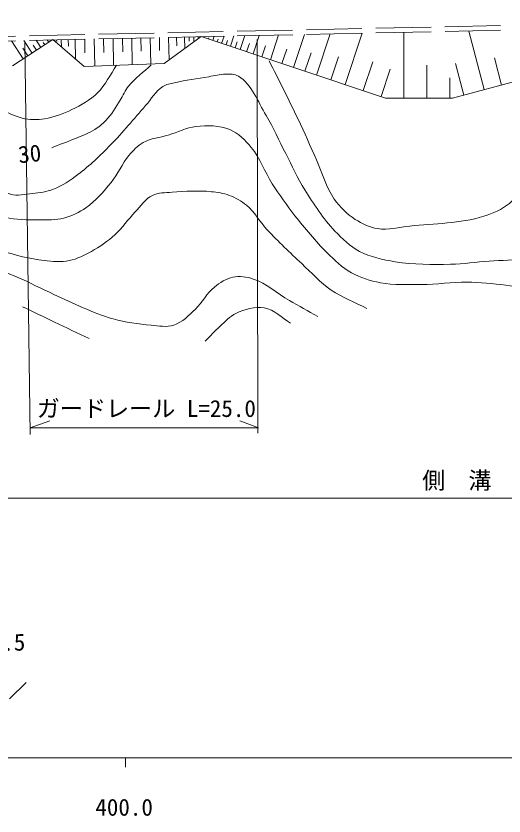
# Model space of a CAD drawing. Units: millimetres, scale not verified. Extents: x 40000 to 680000, y 20000 to 380000.
# Drawn here: x 456140 to 508964, y 198715 to 285279 of the extents above; entities that cross this region are included whole.
import ezdxf
from ezdxf.enums import TextEntityAlignment as Align

# ---------------------------------------------------------------- set-up
doc = ezdxf.new("R2010")
doc.units = ezdxf.units.MM
doc.header["$LTSCALE"] = 1000
doc.linetypes.add('DASHED', pattern=[7.5, 6, -1.5])
for name, color, linetype, lineweight in [('M-BGD', 7, 'Continuous', 13), ('M-BGD-EXST', 7, 'Continuous', 13), ('M-BGD-HTXT', 7, 'Continuous', 13), ('M-STR-HTXT', 7, 'Continuous', 13)]:
    doc.layers.add(name, color=color, linetype=linetype, lineweight=lineweight)
doc.styles.add('ＭＳ ゴシック', font='')
doc.styles.get('ＭＳ ゴシック').set_extended_font_data('MS Gothic')

msp = doc.modelspace()

# ---------------------------------------------------------------- linework, layer by layer
at = {"layer": 'M-BGD', "linetype": 'DASHED'}
for p, q in [((442591, 282817), (556506, 285279)), ((442602, 282317), (556516, 284779))]:
    msp.add_line(p, q, dxfattribs=at)
at = {"layer": 'M-BGD'}
for p, q in [((532860, 284189), (503383, 276403)), ((476504, 282945), (476544, 283065)), ((477453, 282629), (477605, 283086)), ((478402, 282313), (478666, 283107)), ((479350, 281997), (479727, 283128)), ((480405, 281645), (480907, 283152)), ((481809, 281177), (482478, 283183)), ((483679, 280554), (484570, 283225)), ((486169, 279724), (487355, 283281)), ((488659, 278894), (490139, 283336)), ((491768, 277857), (493618, 283406)), ((498133, 276403), (498133, 283496)), ((506817, 277310), (505146, 283636)), ((456931, 280647), (455665, 282599)), ((460132, 282725), (455774, 279897)), ((457885, 281266), (457001, 282628)), ((458838, 281885), (458337, 282657)), ((459258, 282157), (459091, 282413)), ((459677, 282429), (459513, 282683)), ((463526, 279797), (460132, 282725)), ((460542, 282705), (460546, 282535)), ((461042, 282716), (461059, 281925)), ((461792, 282732), (461807, 281999)), ((462541, 282748), (462587, 280607)), ((463574, 282770), (463606, 281286)), ((464607, 282793), (464671, 279841)), ((465628, 282815), (465660, 281347)), ((466649, 282837), (466712, 279919)), ((467658, 282859), (467690, 281408)), ((468668, 282880), (468730, 279997)), ((469665, 282902), (469696, 281469)), ((470662, 282924), (470724, 280074)), ((471660, 282945), (471690, 281529)), ((476168, 283057), (472176, 280130)), ((472657, 282967), (472710, 280516)), ((473515, 282985), (473535, 282056)), ((474373, 283004), (474401, 281736)), ((474873, 283015), (474883, 282553)), ((475373, 283025), (475385, 282448)), ((475873, 283036), (475875, 282920)), ((496130, 276403), (476168, 283057)), ((476979, 282787), (477027, 282931)), ((477927, 282471), (478032, 282784)), ((478876, 282155), (479036, 282636)), ((479878, 281821), (480098, 282481)), ((481107, 281411), (481400, 282289)), ((457408, 280957), (456870, 281785)), ((458361, 281576), (458015, 282109)), ((482744, 280865), (483134, 282035)), ((484924, 280139), (485443, 281696)), ((487414, 279309), (488080, 281309)), ((490213, 278376), (491046, 280873)), ((508709, 277810), (507934, 280743)), ((472176, 280130), (463526, 279797)), ((493710, 277210), (494750, 280329)), ((500615, 276403), (500615, 279974)), ((504603, 276726), (503697, 280157)), ((495652, 276563), (496634, 279510)), ((503097, 276403), (503097, 278602)), ((503383, 276403), (496130, 276403))]:
    msp.add_line(p, q, dxfattribs=at)
for points, knots in [([(531117, 283702), (530674, 282704), (530324, 281659), (529786, 280708), (529253, 279765), (528603, 278890), (527923, 278046), (527185, 277129), (526328, 276315), (525528, 275451), (524952, 274829), (524239, 274312), (523798, 273588), (523491, 273085), (523332, 272499), (523199, 271925), (522877, 270533), (522966, 269075), (522733, 267666), (522500, 266254), (522189, 264852), (521802, 263474), (521561, 262617), (521396, 261709), (520937, 260946), (520419, 260085), (519631, 259410), (518874, 258750), (518238, 258196), (517504, 257766), (516811, 257286), (516129, 256813), (515524, 256186), (514749, 255889), (514142, 255656), (513468, 255620), (512819, 255622), (511586, 255627), (510384, 256017), (509159, 256155), (507766, 256311), (506369, 256470), (504967, 256487), (503324, 256508), (501687, 256229), (500043, 256221), (498556, 256214), (497047, 256145), (495585, 256421), (494503, 256625), (493420, 256949), (492458, 257486), (491454, 258046), (490620, 258878), (489796, 259681), (488536, 260911), (487425, 262289), (486336, 263674), (485462, 264786), (484639, 265942), (483874, 267134), (483059, 268405), (482586, 269905), (481612, 271060), (480962, 271830), (480215, 272605), (479283, 272989), (478151, 273456), (476842, 273451), (475624, 273322), (474584, 273212), (473630, 272692), (472629, 272390), (471722, 272116), (470727, 272056), (469901, 271592), (469299, 271253), (468819, 270720), (468371, 270195), (467612, 269306), (467180, 268173), (466441, 267267), (465629, 266270), (464765, 265279), (463713, 264539), (462991, 264030), (462172, 263633), (461318, 263408), (460457, 263181), (459546, 263210), (458656, 263208), (457411, 263206), (456152, 263236), (454930, 263474), (454083, 263639), (453230, 263867), (452468, 264273), (451324, 264881), (450426, 265867), (449407, 266668), (448563, 267332), (447828, 268162), (446879, 268664), (446159, 269044), (445324, 269145), (444550, 269396), (443616, 269699), (442687, 270017), (441755, 270328)], [0, 0, 0, 0, 1, 1, 1, 2, 2, 2, 3, 3, 3, 4, 4, 4, 5, 5, 5, 6, 6, 6, 7, 7, 7, 8, 8, 8, 9, 9, 9, 10, 10, 10, 11, 11, 11, 12, 12, 12, 13, 13, 13, 14, 14, 14, 15, 15, 15, 16, 16, 16, 17, 17, 17, 18, 18, 18, 19, 19, 19, 20, 20, 20, 21, 21, 21, 22, 22, 22, 23, 23, 23, 24, 24, 24, 25, 25, 25, 26, 26, 26, 27, 27, 27, 28, 28, 28, 29, 29, 29, 30, 30, 30, 31, 31, 31, 32, 32, 32, 33, 33, 33, 34, 34, 34, 35, 35, 35, 36, 36, 36, 36]), ([(526593, 282371), (526393, 281684), (526287, 280961), (525994, 280308), (525499, 279208), (524824, 278184), (524064, 277248), (523402, 276431), (522536, 275804), (521802, 275052), (521231, 274468), (520613, 273919), (520138, 273255), (519757, 272722), (519381, 272157), (519207, 271525), (518811, 270091), (519051, 268554), (519007, 267067), (518963, 265582), (519274, 264057), (518941, 262609), (518764, 261845), (518433, 261091), (517942, 260480), (517487, 259913), (516896, 259398), (516212, 259149), (514710, 258603), (513018, 259022), (511422, 258949), (510068, 258888), (508715, 258837), (507363, 258750), (505964, 258660), (504572, 258441), (503171, 258417), (501173, 258382), (499153, 258356), (497182, 258683), (495860, 258903), (494507, 259187), (493323, 259814), (492307, 260353), (491451, 261174), (490661, 262010), (489398, 263349), (488375, 264906), (487401, 266468), (486619, 267723), (486021, 269083), (485338, 270394), (484624, 271767), (484011, 273196), (483209, 274520), (482310, 276004), (481694, 277871), (480215, 278778), (479814, 279024), (479288, 278979), (478817, 278978), (478212, 278976), (477618, 278809), (477021, 278712), (475776, 278508), (474520, 278348), (473295, 278046), (472866, 277941), (472402, 277886), (472031, 277647), (471251, 277146), (470786, 276274), (470167, 275584), (468898, 274169), (467713, 272675), (466375, 271326), (465258, 270200), (464122, 269077), (462848, 268132), (462017, 267515), (461151, 266911), (460187, 266535), (459469, 266255), (458689, 266158), (457924, 266069), (457131, 265977), (456298, 265788), (455529, 266003), (454741, 266223), (454116, 266836), (453466, 267333), (452755, 267877), (452076, 268471), (451470, 269130), (450849, 269806), (450433, 270655), (449806, 271326), (449184, 271992), (448544, 272686), (447744, 273122), (446831, 273619), (445772, 273806), (444749, 273987), (443712, 274171), (442648, 274133), (441598, 274206)], [0, 0, 0, 0, 1, 1, 1, 2, 2, 2, 3, 3, 3, 4, 4, 4, 5, 5, 5, 6, 6, 6, 7, 7, 7, 8, 8, 8, 9, 9, 9, 10, 10, 10, 11, 11, 11, 12, 12, 12, 13, 13, 13, 14, 14, 14, 15, 15, 15, 16, 16, 16, 17, 17, 17, 18, 18, 18, 19, 19, 19, 20, 20, 20, 21, 21, 21, 22, 22, 22, 23, 23, 23, 24, 24, 24, 25, 25, 25, 26, 26, 26, 27, 27, 27, 28, 28, 28, 29, 29, 29, 30, 30, 30, 31, 31, 31, 32, 32, 32, 33, 33, 33, 34, 34, 34, 35, 35, 35, 35]), ([(521602, 281107), (520781, 280353), (520058, 279477), (519140, 278845), (518609, 278479), (517974, 278293), (517410, 277980), (516705, 277588), (515942, 277260), (515347, 276715), (514716, 276137), (514248, 275393), (513817, 274653), (513403, 273940), (513079, 273172), (512819, 272390), (512539, 271548), (512442, 270655), (512220, 269795), (512018, 269014), (511927, 268183), (511555, 267466), (511067, 266529), (510382, 265666), (509559, 265004), (508746, 264352), (507759, 263913), (506764, 263607), (504197, 262819), (501450, 262821), (498779, 262543), (497607, 262420), (496416, 262089), (495253, 262276), (494399, 262414), (493580, 262799), (492857, 263274), (491980, 263853), (491199, 264611), (490595, 265470), (489698, 266745), (489309, 268310), (488665, 269729), (488001, 271193), (487358, 272668), (486669, 274120), (485661, 276244), (484584, 278334), (483542, 280442)], [0, 0, 0, 0, 1, 1, 1, 2, 2, 2, 3, 3, 3, 4, 4, 4, 5, 5, 5, 6, 6, 6, 7, 7, 7, 8, 8, 8, 9, 9, 9, 10, 10, 10, 11, 11, 11, 12, 12, 12, 13, 13, 13, 14, 14, 14, 15, 15, 15, 16, 16, 16, 16]), ([(442272, 279616), (443226, 279306), (444151, 278886), (445133, 278684), (445984, 278510), (446883, 278652), (447728, 278452), (448668, 278229), (449545, 277788), (450423, 277387), (451470, 276909), (452453, 276301), (453484, 275790), (454582, 275246), (455619, 274510), (456811, 274226), (457599, 274039), (458439, 274040), (459239, 274160), (460269, 274314), (461263, 274704), (462200, 275158), (463189, 275637), (464175, 276188), (464962, 276954), (465830, 277800), (466337, 278951), (467024, 279949)], [0, 0, 0, 0, 1, 1, 1, 2, 2, 2, 3, 3, 3, 4, 4, 4, 5, 5, 5, 6, 6, 6, 7, 7, 7, 8, 8, 8, 9, 9, 9, 9]), ([(460005, 271032), (460859, 271365), (461723, 271672), (462566, 272031), (463274, 272331), (464009, 272590), (464662, 272995), (465098, 273265), (465508, 273587), (465860, 273960), (466476, 274614), (466935, 275402), (467424, 276156), (467745, 276652), (467952, 277225), (468322, 277686), (469024, 278562), (469963, 279217), (470784, 279982)], [0, 0, 0, 0, 1, 1, 1, 2, 2, 2, 3, 3, 3, 4, 4, 4, 5, 5, 5, 6, 6, 6, 6]), ([(494121, 253626), (492835, 254292), (491454, 254800), (490262, 255622), (489086, 256434), (488111, 257506), (487068, 258484), (485799, 259675), (484528, 260869), (483342, 262143), (482549, 262996), (481976, 264061), (481080, 264805), (480529, 265262), (479886, 265616), (479217, 265869), (478602, 266102), (477941, 266207), (477287, 266269), (475874, 266402), (474443, 266323), (473029, 266202), (472313, 266141), (471543, 266189), (470899, 265869), (470127, 265486), (469634, 264695), (469036, 264073), (468274, 263280), (467660, 262344), (466840, 261611), (466070, 260921), (465216, 260316), (464312, 259814), (463555, 259395), (462765, 258986), (461917, 258816), (461025, 258638), (460092, 258713), (459188, 258816), (457628, 258995), (456085, 259375), (454597, 259881), (453282, 260328), (451992, 260889), (450805, 261611), (449914, 262153), (449166, 262901), (448343, 263541), (447569, 264142), (446839, 264808), (446014, 265337), (444728, 266162), (443308, 266757), (441955, 267466)], [0, 0, 0, 0, 1, 1, 1, 2, 2, 2, 3, 3, 3, 4, 4, 4, 5, 5, 5, 6, 6, 6, 7, 7, 7, 8, 8, 8, 9, 9, 9, 10, 10, 10, 11, 11, 11, 12, 12, 12, 13, 13, 13, 14, 14, 14, 15, 15, 15, 16, 16, 16, 17, 17, 17, 18, 18, 18, 18]), ([(488798, 252761), (487778, 253338), (486752, 253904), (485738, 254491), (484421, 255254), (483259, 256352), (481812, 256820), (481113, 257047), (480336, 257166), (479616, 257020), (478877, 256870), (478209, 256426), (477620, 255955), (476797, 255297), (476328, 254278), (475557, 253560), (474849, 252901), (474146, 252133), (473228, 251830), (472449, 251572), (471584, 251764), (470766, 251830), (469378, 251941), (467981, 252114), (466641, 252495), (464422, 253127), (462363, 254225), (460253, 255157), (458910, 255750), (457615, 256451), (456261, 257020), (455212, 257460), (454164, 257917), (453067, 258217), (451720, 258586), (450307, 258658), (448941, 258949), (447332, 259293), (445746, 259744), (444151, 260147), (443256, 260373), (442362, 260605), (441468, 260833)], [0, 0, 0, 0, 1, 1, 1, 2, 2, 2, 3, 3, 3, 4, 4, 4, 5, 5, 5, 6, 6, 6, 7, 7, 7, 8, 8, 8, 9, 9, 9, 10, 10, 10, 11, 11, 11, 12, 12, 12, 13, 13, 13, 14, 14, 14, 14]), ([(464046, 250366), (462804, 250965), (461562, 251564), (460320, 252162), (459167, 252718), (458013, 253271), (456860, 253826)], [0, 0, 0, 0, 1, 1, 1, 2, 2, 2, 2]), ([(485871, 252029), (484917, 252584), (484097, 253510), (483009, 253693), (481984, 253865), (480891, 253533), (479949, 253094), (479277, 252781), (478770, 252192), (478219, 251697), (477659, 251193), (477154, 250632), (476622, 250100)], [0, 0, 0, 0, 1, 1, 1, 2, 2, 2, 3, 3, 3, 4, 4, 4, 4])]:
    msp.add_open_spline(points, degree=3, knots=knots, dxfattribs=at)
at = {"layer": 'M-BGD-EXST'}
for p, q in [((40000, 205000), (579000, 205000)), ((468000, 205000), (468000, 204000))]:
    msp.add_line(p, q, dxfattribs=at)
at = {"layer": 'M-STR-HTXT'}
for p, q in [((457094, 282461), (457692, 240009)), ((482245, 282727), (482312, 240142)), ((457682, 240729), (459813, 241456)), ((457682, 240729), (482385, 240729)), ((482385, 240729), (480374, 241456)), ((449932, 233089), (572927, 233089)), ((455433, 211377), (457228, 213175))]:
    msp.add_line(p, q, dxfattribs=at)

# ---------------------------------------------------------------- texts
at = {"layer": 'M-BGD', "style": 'ＭＳ ゴシック'}
msp.add_text('30', height=1833, rotation=5.6, dxfattribs=at).set_placement((457618, 270383), align=Align.MIDDLE_CENTER)
at = {"layer": 'M-BGD-EXST', "style": 'ＭＳ ゴシック'}
msp.add_text('400.0', height=1833, dxfattribs=at).set_placement((467844, 198195), align=Align.BOTTOM_CENTER)
at = {"layer": 'M-BGD-HTXT', "style": 'ＭＳ ゴシック'}
msp.add_text('0.5', height=1833, rotation=0.724, dxfattribs=at).set_placement((455298, 216044), align=Align.BOTTOM_CENTER)
at = {"layer": 'M-STR-HTXT', "style": 'ＭＳ ゴシック'}
for s, p in [('ガードレール L=25.0', (470246, 242808)), ('側\u3000溝\u3000L=130.0', (509477, 235031))]:
    msp.add_text(s, height=1833, dxfattribs=at).set_placement(p, align=Align.MIDDLE_CENTER)

doc.saveas('drawing.dxf')
